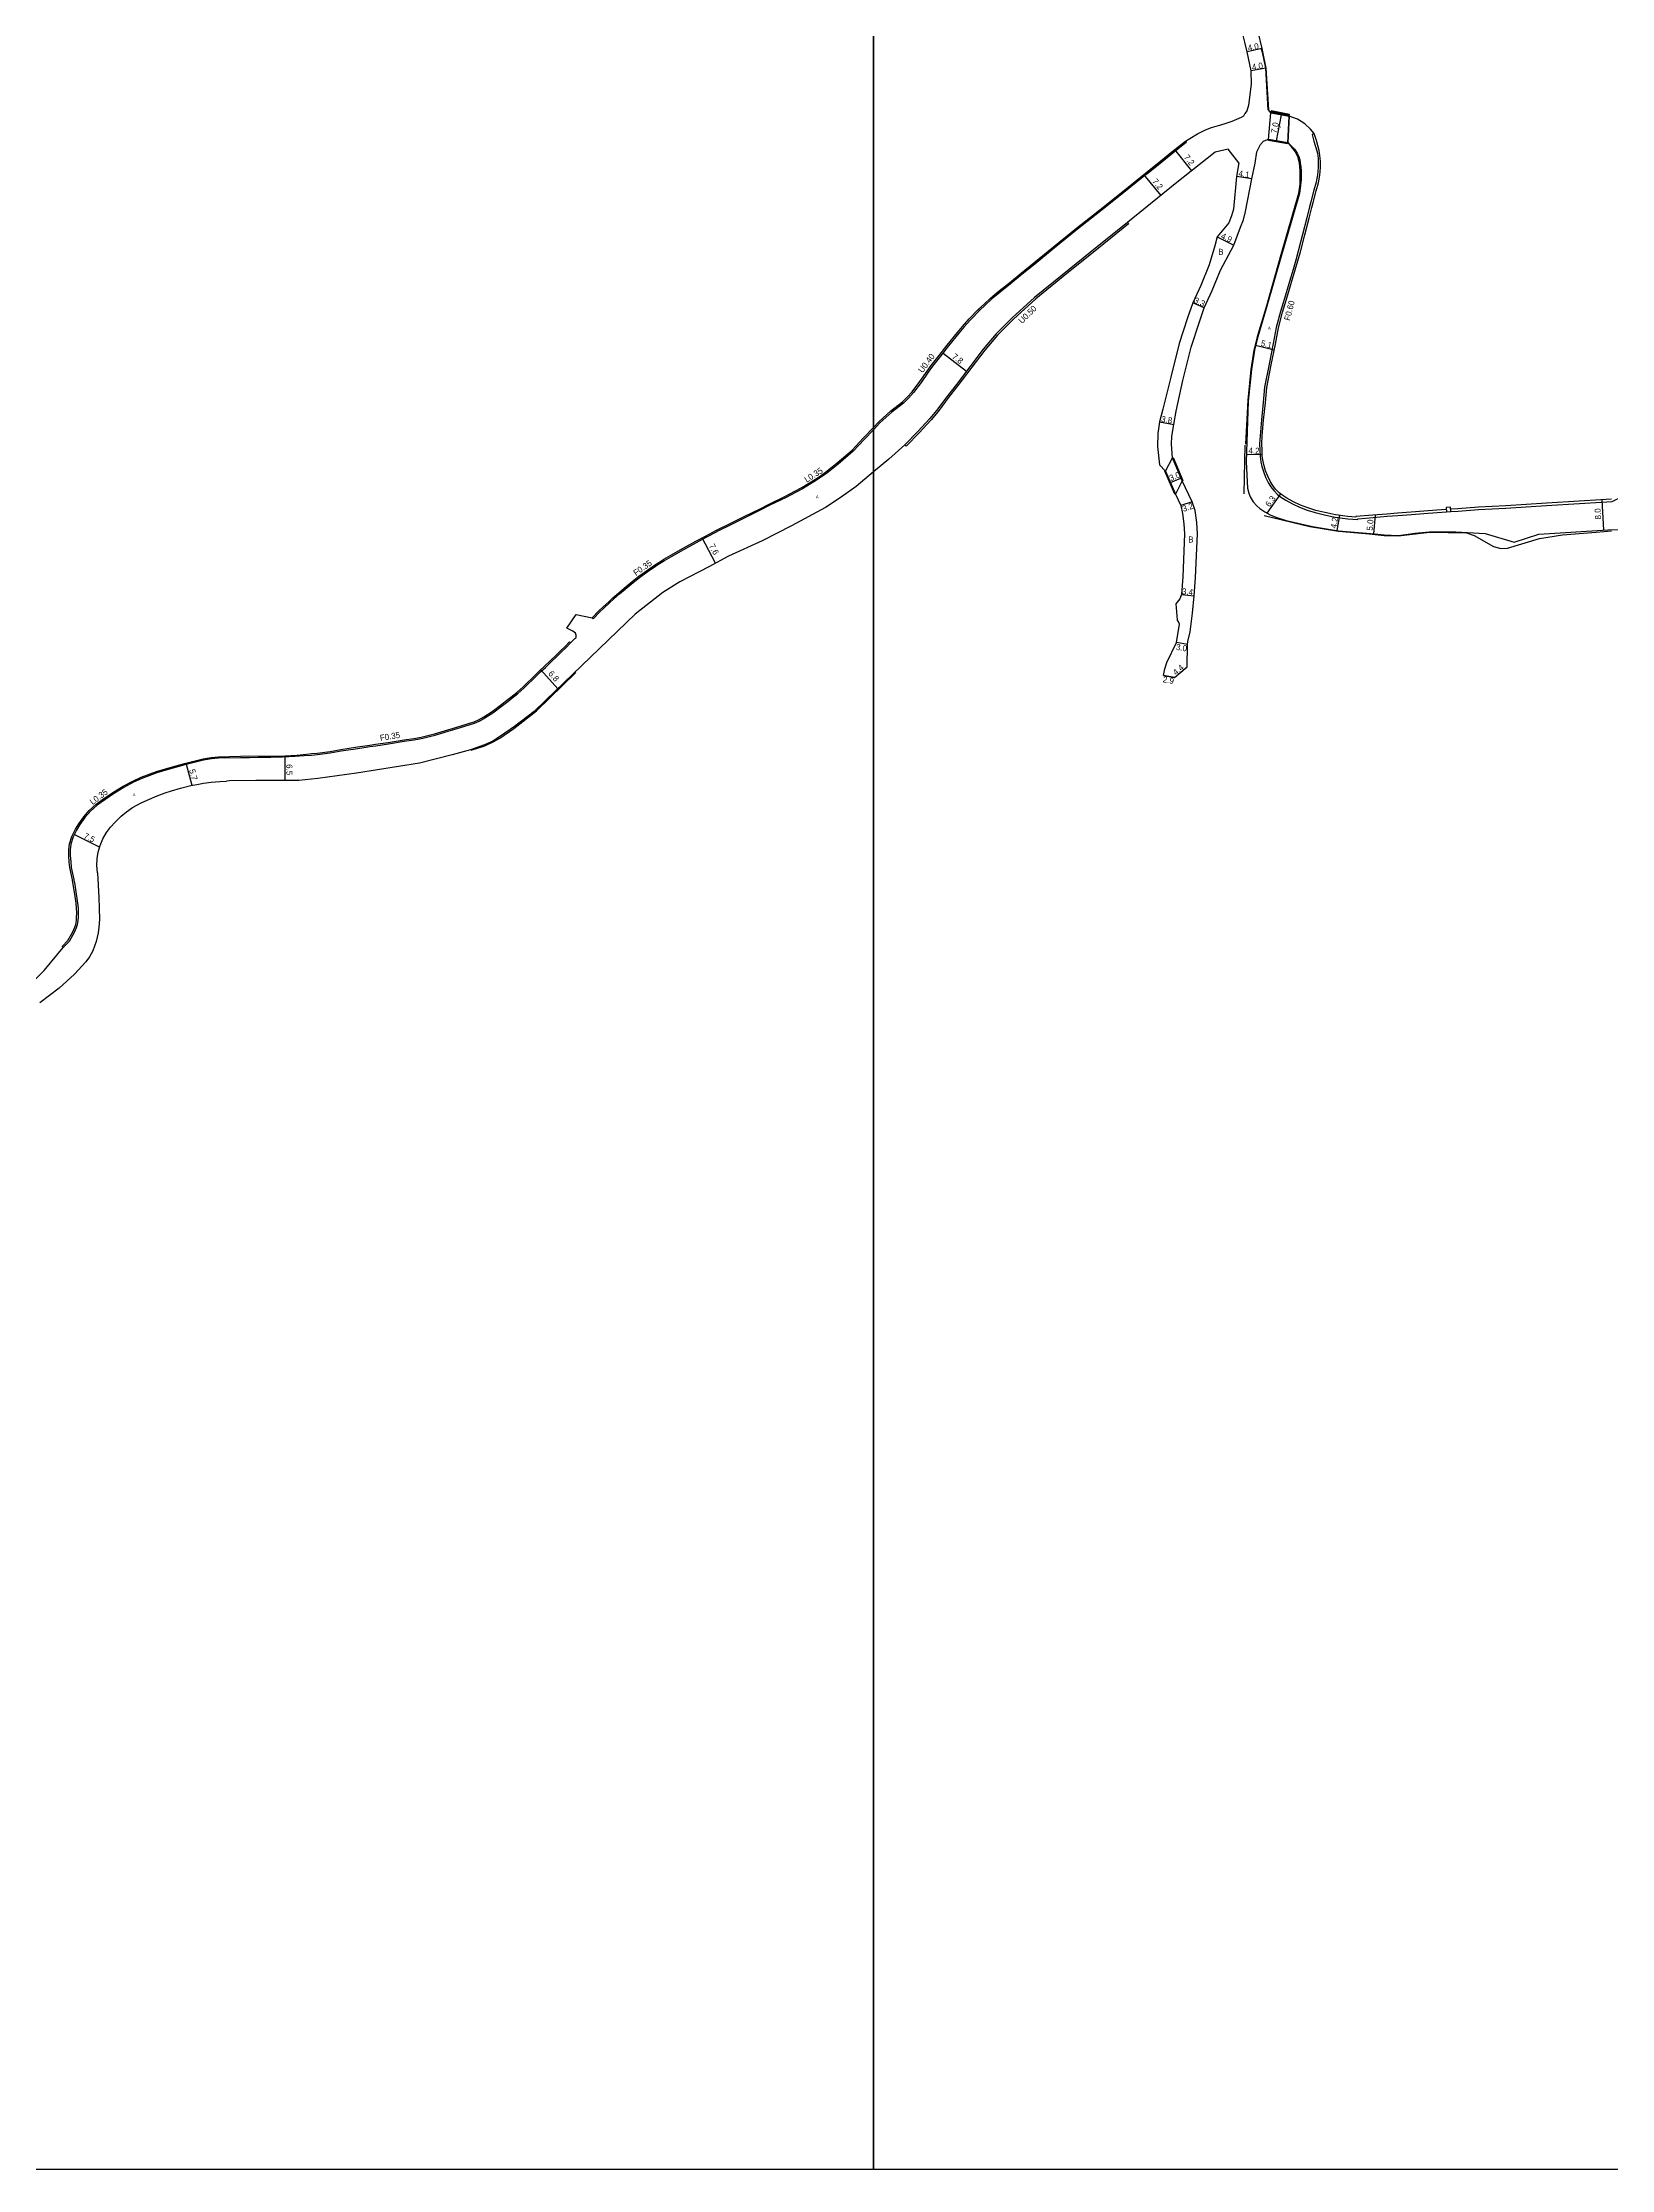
# Model space of a CAD drawing. Header units: metres. Extents: x -24000 to -20000, y -114000 to -111000.
# Drawn here: x -21020 to -20605, y -114000 to -113438 of the extents above; entities that cross this region are included whole.
import ezdxf

# ---------------------------------------------------------------- set-up
doc = ezdxf.new("R2010")
doc.units = ezdxf.units.M
doc.header["$LTSCALE"] = 2.5
for name, color, linetype in [('側溝・桝', 7, 'Continuous'), ('図郭', 7, 'Continuous'), ('幅員', 7, 'Continuous'), ('歩道・分離帯・安全施設', 7, 'Continuous'), ('舗装', 7, 'Continuous'), ('道路', 7, 'Continuous')]:
    doc.layers.add(name, color=color, linetype=linetype)
doc.styles.get("Standard").update_dxf_attribs({"font": ''})
doc.styles.add('YOKO_DECO', font='')
doc.styles.get('Standard').set_extended_font_data('@MS PGothic')
doc.styles.get('YOKO_DECO').set_extended_font_data('MS PGothic')

msp = doc.modelspace()

# ---------------------------------------------------------------- linework, layer by layer
at = {"layer": '側溝・桝'}
for points in [[(-20717.53, -113463.67), (-20717.3, -113464.01), (-20720.9, -113466.87), (-20723.82, -113469.22), (-20727.4, -113472.13), (-20728.26, -113472.8), (-20732.41, -113476.14), (-20738.66, -113481.17), (-20746.11, -113487), (-20752.12, -113491.95), (-20757.34, -113496.2), (-20760.69, -113498.91), (-20763.81, -113501.44), (-20766.51, -113503.62), (-20768.76, -113505.51), (-20770.5, -113507.07), (-20771.91, -113508.36)], [(-20683.5, -113461.71), (-20684.09, -113461.98), (-20683.59, -113463.67), (-20682.81, -113466.28), (-20682.68, -113466.86), (-20682.5, -113468.29), (-20682.42, -113469.09), (-20682.43, -113470.66), (-20682.51, -113471.72), (-20682.6, -113472.62), (-20682.99, -113474.55), (-20683.57, -113476.67), (-20684.39, -113479.74), (-20684.73, -113481.06), (-20685.47, -113483.95), (-20686.59, -113488.35), (-20687.74, -113492.79), (-20688.39, -113495.18), (-20689.09, -113497.6), (-20690.07, -113500.84), (-20690.86, -113503.51), (-20691.72, -113506.41), (-20692.44, -113508.77), (-20693.54, -113512.95), (-20694.38, -113517.22), (-20695.45, -113522.69), (-20696.65, -113528.77), (-20697.02, -113532.82), (-20697.47, -113537.43), (-20697.82, -113541.59), (-20697.93, -113543.7), (-20697.91, -113545.43), (-20697.83, -113547.09), (-20697.63, -113548.52), (-20697.36, -113549.7), (-20696.94, -113551.08), (-20696.35, -113552.57), (-20695.59, -113554.1), (-20694.95, -113555.13), (-20694.19, -113556.09), (-20693.19, -113557.1), (-20692.38, -113557.76), (-20691.02, -113558.65), (-20689.28, -113559.59), (-20687.4, -113560.47), (-20685.4, -113561.27)], [(-20732.86, -113485.18), (-20740.86, -113491.61), (-20750.15, -113499.16), (-20757.4, -113505), (-20763.35, -113510.45), (-20767.57, -113514.66), (-20770.96, -113518.67), (-20778.08, -113528.01), (-20780.32, -113530.96), (-20783.3, -113534.89), (-20785.08, -113537.04), (-20788.27, -113540.5), (-20791.72, -113543.97)], [(-20772.2, -113508.11), (-20771.91, -113508.36), (-20774.32, -113510.91), (-20776.11, -113512.92), (-20777.46, -113514.49), (-20780.12, -113517.82), (-20782.24, -113520.57), (-20784.37, -113523.23), (-20785.49, -113524.77), (-20787.41, -113527.48), (-20789.42, -113530.2), (-20790.75, -113531.68), (-20792.01, -113532.94), (-20795.11, -113535.35), (-20798.28, -113538.19), (-20800, -113540.01)], [(-20800, -113540.01), (-20802.38, -113542.53), (-20805.32, -113545.7), (-20809.34, -113549.1), (-20810.67, -113550.14), (-20812.44, -113551.57), (-20813.47, -113552.32), (-20815.08, -113553.34), (-20818.71, -113555.6), (-20820.56, -113556.61), (-20823.07, -113557.9), (-20827.54, -113560.08), (-20829.76, -113561.21), (-20833.96, -113563.28), (-20837.54, -113565.05), (-20841.3, -113566.91), (-20841.46, -113566.59)], [(-20647.4, -113561.64), (-20645.5, -113561.52), (-20640.05, -113561.11), (-20632.85, -113560.72), (-20622.08, -113560.06), (-20616.28, -113559.7), (-20604.8, -113558.99), (-20598.73, -113556.09), (-20596.65, -113555.06), (-20592.92, -113555.76), (-20587.51, -113556.77), (-20582.87, -113557.91), (-20577.53, -113559.35), (-20572.87, -113560.59), (-20561.9, -113563.69), (-20557.84, -113564.87), (-20554.98, -113565.7)], [(-20685.4, -113561.27), (-20683.23, -113561.91), (-20680.79, -113562.52), (-20678.84, -113562.91), (-20678.01, -113563.08), (-20677.18, -113563.24), (-20675.99, -113563.38), (-20674.66, -113563.54), (-20671.97, -113563.72), (-20671.95, -113563.52), (-20667.96, -113563.23), (-20664.24, -113562.9), (-20661.41, -113562.66), (-20657.8, -113562.39), (-20654.5, -113562.15), (-20651.04, -113561.86), (-20648.56, -113561.71)], [(-20874.34, -113589.76), (-20874.08, -113590.02), (-20872.29, -113588.17), (-20871.15, -113587.1), (-20869.71, -113585.76), (-20868.6, -113584.74), (-20867.09, -113583.43), (-20865.61, -113582.14), (-20863.49, -113580.41), (-20861.82, -113579.05), (-20859.79, -113577.61), (-20857.62, -113576.08), (-20856.55, -113575.41), (-20855.23, -113574.54), (-20853.38, -113573.49), (-20850.11, -113571.67), (-20846.8, -113569.79), (-20844.23, -113568.43), (-20841.3, -113566.91)], [(-20971.6, -113626.79), (-20967.29, -113626.67), (-20964.91, -113626.65), (-20962.61, -113626.62), (-20959.27, -113626.59), (-20956.16, -113626.51), (-20952.81, -113626.36), (-20950.48, -113626.18), (-20948.48, -113626.01), (-20946.96, -113625.86), (-20943.54, -113625.43), (-20940.68, -113624.94), (-20936.28, -113624.26), (-20933.06, -113623.78), (-20931.52, -113623.55), (-20928.19, -113623.05), (-20923.98, -113622.39), (-20921.39, -113622.02), (-20919.93, -113621.77), (-20919.07, -113621.59), (-20917.31, -113621.12), (-20915.87, -113620.74), (-20913.23, -113620), (-20909.98, -113619.02), (-20906.87, -113618.05), (-20905.41, -113617.57), (-20904.2, -113617.04), (-20902.74, -113616.22), (-20900.58, -113614.83), (-20898.01, -113612.91), (-20896.61, -113611.85), (-20895.56, -113611.02), (-20893.99, -113609.77), (-20892.33, -113608.22), (-20889.04, -113605.06), (-20887.97, -113604), (-20886.69, -113602.84), (-20885.21, -113601.39), (-20883.6, -113599.84), (-20882.43, -113598.71), (-20881.24, -113597.59), (-20880.02, -113596.33)], [(-20971.63, -113626.42), (-20971.6, -113626.79), (-20973.07, -113626.84), (-20974.96, -113627.04), (-20977.08, -113627.4), (-20979.87, -113628.08), (-20981.97, -113628.65), (-20986.41, -113629.87), (-20989.36, -113630.72), (-20993.34, -113632.21), (-20995.58, -113633.23), (-20998.11, -113634.62), (-21000.81, -113636.25), (-21003.17, -113637.85), (-21005.17, -113639.27), (-21006.96, -113640.9), (-21008.4, -113642.56), (-21009.72, -113644.38), (-21010.59, -113645.84), (-21011.51, -113647.68), (-21012.12, -113649.59), (-21012.3, -113651.11), (-21012.27, -113652.62), (-21012.15, -113654.27), (-21012, -113655.71), (-21011.33, -113658.91), (-21011.3, -113659.06), (-21011.09, -113660.22), (-21010.76, -113662.21), (-21010.43, -113664.55), (-21010.35, -113665.18), (-21010.2, -113666.5), (-21010.16, -113667.71), (-21010.2, -113668.99), (-21010.26, -113669.77), (-21010.42, -113670.88), (-21010.67, -113671.68), (-21011.24, -113672.98), (-21012.6, -113675.29), (-21014.11, -113676.88)]]:
    msp.add_lwpolyline(points, dxfattribs=at)
msp.add_lwpolyline([(-20648.56, -113561.71), (-20647.4, -113561.64), (-20647.47, -113560.48), (-20648.63, -113560.55)], close=True, dxfattribs=at)
at = {"layer": '図郭'}
for points in [[(-21600, -113400), (-20800, -113400), (-20800, -114000), (-21600, -114000)], [(-20800, -113400), (-20000, -113400), (-20000, -114000), (-20800, -114000)]]:
    msp.add_lwpolyline(points, close=True, dxfattribs=at)
at = {"layer": '幅員'}
for points in [[(-20697.35, -113439.24), (-20701.26, -113440.06)], [(-20696.25, -113444.37), (-20700.18, -113445.15)], [(-20693.48, -113463.63), (-20692.15, -113456.72)], [(-20715.87, -113471.52), (-20720.34, -113465.91)], [(-20723.98, -113478.03), (-20728.51, -113472.49)], [(-20699.99, -113473.63), (-20704.05, -113473.05)], [(-20709.13, -113489), (-20704.75, -113491.2)], [(-20712.55, -113507.77), (-20715.56, -113506.41)], [(-20781.61, -113519.75), (-20775.39, -113524.48)], [(-20694.11, -113518.99), (-20699.02, -113517.73)], [(-20724.37, -113537.96), (-20720.62, -113538.6)], [(-20697.24, -113546.65), (-20701.43, -113546.52)], [(-20721.49, -113553.95), (-20718.73, -113552.78)], [(-20715.76, -113559.07), (-20718.8, -113560.08)], [(-20692.38, -113556.97), (-20695.99, -113562.05)], [(-20607.53, -113558.55), (-20607.06, -113566.57)], [(-20676.8, -113562.67), (-20677.49, -113566.68)], [(-20667.43, -113562.57), (-20667.85, -113567.54)], [(-20841.74, -113575.29), (-20845.28, -113568.57)], [(-20718.61, -113583.57), (-20715.22, -113583.91)], [(-20716.97, -113596.75), (-20719.93, -113596.27)], [(-20883.38, -113608.47), (-20887.94, -113603.45)], [(-20720.45, -113605.49), (-20717.04, -113602.71)], [(-20720.45, -113605.49), (-20723.31, -113604.99)], [(-20955.55, -113626.26), (-20955.58, -113632.76)], [(-20980.06, -113634.03), (-20981.54, -113628.53)], [(-21004.52, -113650.39), (-21011.2, -113647.05)]]:
    msp.add_lwpolyline(points, dxfattribs=at)
at = {"layer": '歩道・分離帯・安全施設'}
for points in [[(-20697.49, -113439.28), (-20697.3, -113440.13), (-20696.4, -113444.39), (-20695.76, -113455.46)], [(-20690.06, -113456.91), (-20694.93, -113455.96)], [(-20690.42, -113464.12), (-20688.51, -113466.49), (-20687.94, -113467.68), (-20687.5, -113469.37), (-20687.27, -113471.57), (-20687.32, -113475.1), (-20687.63, -113477.51), (-20692.33, -113493.8), (-20696.27, -113507.86), (-20698.6, -113515.47), (-20699.48, -113518.96), (-20700.28, -113524.08), (-20701.09, -113532.23), (-20701.69, -113543.81)], [(-20695.63, -113463.33), (-20690.59, -113464.26)], [(-20701.88, -113544.06), (-20702.15, -113556.91)], [(-20696.74, -113562.69), (-20684.63, -113565.63), (-20677.1, -113566.82), (-20668.96, -113567.57), (-20665.04, -113567.94), (-20661.2, -113568.07), (-20653.07, -113567.08), (-20643.3, -113567.24), (-20641.24, -113567.97), (-20636.14, -113570.84), (-20634.2, -113571.37), (-20632.44, -113571.33), (-20623.99, -113568.79), (-20617.9, -113567.83), (-20608.95, -113567.1), (-20604.9, -113566.71)], [(-20906.33, -113624.77), (-20902.67, -113623.55), (-20900.31, -113622.48), (-20898.78, -113621.54), (-20895.03, -113618.97), (-20889.05, -113614.35), (-20878.68, -113604.15)]]:
    msp.add_lwpolyline(points, dxfattribs=at)
at = {"layer": '舗装'}
for points in [[(-20695.57, -113463.26), (-20694.97, -113456.18)], [(-20690.52, -113464.16), (-20690.1, -113457.11)]]:
    msp.add_lwpolyline(points, dxfattribs=at)
at = {"layer": '道路'}
for points in [[(-20701.82, -113456.47), (-20701.33, -113455.87), (-20700.75, -113454.17), (-20700.12, -113448.65), (-20700.18, -113445.15), (-20701.26, -113440.06), (-20701.85, -113437.49), (-20703.12, -113432.28), (-20704.62, -113426.1), (-20704.98, -113419.77), (-20704.62, -113411.53), (-20704.2, -113402.8), (-20704.4, -113400)], [(-20700.31, -113400), (-20700.11, -113402.76), (-20700.54, -113411.57), (-20700.38, -113419.65), (-20700.15, -113426.77), (-20699.14, -113431.35), (-20697.94, -113436.64), (-20697.77, -113437.38), (-20697.35, -113439.24)], [(-20697.35, -113439.24), (-20697.15, -113440.1), (-20696.25, -113444.37), (-20695.61, -113455.46)], [(-20770.76, -113506.77), (-20769.03, -113505.21), (-20766.77, -113503.31), (-20764.06, -113501.13), (-20760.94, -113498.59), (-20757.6, -113495.89), (-20752.38, -113491.64), (-20746.36, -113486.68), (-20738.91, -113480.85), (-20732.66, -113475.83), (-20728.51, -113472.49), (-20727.65, -113471.82), (-20724.07, -113468.91), (-20721.15, -113466.56), (-20717.53, -113463.67), (-20716.34, -113462.98), (-20714.32, -113461.79), (-20712.37, -113460.84), (-20710.89, -113460.21), (-20709.76, -113459.86), (-20708.48, -113459.51), (-20706.5, -113458.89), (-20705.16, -113458.43), (-20702.75, -113457.39), (-20702.08, -113457.02), (-20701.82, -113456.47)], [(-20604.95, -113558.39), (-20616.32, -113559.09), (-20622.12, -113559.45), (-20632.89, -113560.11), (-20640.09, -113560.5), (-20645.54, -113560.92), (-20647.43, -113561.03), (-20647.47, -113560.48), (-20648.63, -113560.55), (-20648.6, -113561.1), (-20651.08, -113561.25), (-20654.55, -113561.54), (-20657.85, -113561.78), (-20661.46, -113562.06), (-20664.29, -113562.29), (-20668.01, -113562.62), (-20672.51, -113562.95), (-20672.53, -113563.11), (-20674.6, -113562.93), (-20675.91, -113562.77), (-20677.09, -113562.63), (-20677.89, -113562.49), (-20678.71, -113562.31), (-20680.66, -113561.93), (-20683.07, -113561.32), (-20685.2, -113560.69), (-20687.16, -113559.91), (-20689.01, -113559.05), (-20690.71, -113558.13), (-20692.02, -113557.26), (-20692.78, -113556.65), (-20693.74, -113555.68), (-20694.45, -113554.77), (-20695.06, -113553.81), (-20695.79, -113552.32), (-20696.36, -113550.88), (-20696.77, -113549.54), (-20697.03, -113548.41), (-20697.22, -113547.03), (-20697.3, -113545.42), (-20697.32, -113543.72), (-20697.22, -113541.63), (-20696.87, -113537.49), (-20696.41, -113532.88), (-20696.05, -113528.86), (-20694.86, -113522.81), (-20693.78, -113517.34), (-20692.94, -113513.09), (-20691.85, -113508.93), (-20691.14, -113506.59), (-20690.28, -113503.68), (-20689.48, -113501.01), (-20688.5, -113497.77), (-20687.8, -113495.35), (-20687.16, -113492.95), (-20686, -113488.51), (-20684.88, -113484.1), (-20684.14, -113481.21), (-20683.8, -113479.9), (-20682.98, -113476.83), (-20682.4, -113474.69), (-20682, -113472.7), (-20681.9, -113471.77), (-20681.82, -113470.69), (-20681.81, -113469.06), (-20681.9, -113468.22), (-20682.08, -113466.76), (-20682.21, -113466.15), (-20682.93, -113463.52), (-20683.5, -113461.71), (-20684.53, -113460.54), (-20685.96, -113459.16), (-20687.9, -113457.88), (-20690.1, -113457.11), (-20694.97, -113456.18), (-20695.61, -113455.46)], [(-20717.04, -113602.71), (-20716.97, -113596.75), (-20716.9, -113595.96), (-20716.32, -113593.45), (-20715.67, -113588.53), (-20715.22, -113583.91), (-20714.85, -113579.07), (-20714.35, -113567.49), (-20714.53, -113564.51), (-20714.99, -113561.39), (-20715.76, -113559.07), (-20718.4, -113553.54), (-20720.98, -113547.46), (-20721.21, -113543.79), (-20721.14, -113541.72), (-20720.62, -113538.6), (-20719.97, -113535.1), (-20718.21, -113526.96), (-20716.02, -113518.14), (-20713.84, -113511.51), (-20712.55, -113507.77), (-20710.48, -113503.19), (-20708.25, -113497.78), (-20704.75, -113491.2), (-20703.01, -113486.48), (-20702.23, -113484.52), (-20701.63, -113482.32), (-20699.99, -113473.63), (-20699.1, -113469.48), (-20698.65, -113466.56), (-20697.69, -113464.58), (-20696.9, -113463.72), (-20695.88, -113463.27)], [(-20695.88, -113463.27), (-20695.57, -113463.26), (-20690.52, -113464.16), (-20689.39, -113465.08), (-20688.7, -113465.86), (-20688.01, -113466.92), (-20687.6, -113467.8), (-20687.34, -113468.64), (-20687.18, -113469.4), (-20687.04, -113470.47), (-20686.99, -113471.61), (-20686.96, -113472.94), (-20686.96, -113473.8), (-20687.09, -113475.33), (-20687.43, -113477.55), (-20692.18, -113493.83), (-20696.18, -113507.93), (-20698.44, -113515.48), (-20699.33, -113518.94), (-20700.1, -113524.06), (-20700.99, -113532.44), (-20701.49, -113548.51), (-20701.11, -113555.45), (-20700.81, -113556.81), (-20700.43, -113557.72), (-20699.64, -113559.03), (-20698.69, -113560.09), (-20697.87, -113560.81), (-20696.56, -113561.74), (-20695.18, -113562.5), (-20693.69, -113563.11), (-20690.92, -113564.01), (-20683.93, -113565.58), (-20677.05, -113566.76), (-20667.55, -113567.57), (-20665.03, -113567.79), (-20661.3, -113567.93), (-20659.29, -113567.7), (-20656.87, -113567.38), (-20653.06, -113567.01), (-20646.09, -113566.97), (-20638.29, -113567.47), (-20630.66, -113569.72), (-20624.18, -113567.59), (-20605.88, -113566.5)], [(-20706.29, -113465.86), (-20709.72, -113466.59), (-20720.23, -113475.01), (-20732.86, -113485.18), (-20732.56, -113485.55), (-20740.56, -113491.99), (-20749.85, -113499.53), (-20757.09, -113505.36), (-20763.02, -113510.8), (-20767.22, -113514.98), (-20770.59, -113518.97), (-20777.7, -113528.3), (-20779.94, -113531.25), (-20782.92, -113535.19), (-20784.72, -113537.36), (-20787.92, -113540.83), (-20791.39, -113544.32), (-20791.72, -113543.97), (-20795.9, -113547.75), (-20800, -113551.16)], [(-20703.4, -113469.42), (-20704.05, -113473.05), (-20704.87, -113481.65), (-20705.36, -113483.47), (-20706.1, -113485.32), (-20709.13, -113489), (-20709.81, -113491.37)], [(-20703.4, -113469.42), (-20706.29, -113465.86)], [(-20709.81, -113491.37), (-20711.26, -113496.41), (-20713.51, -113501.89), (-20715.56, -113506.41), (-20716.96, -113510.45), (-20719.19, -113517.23), (-20721.4, -113526.13), (-20723.5, -113534.54), (-20724.37, -113537.96), (-20724.85, -113541.04), (-20724.89, -113544.46), (-20724.37, -113549.31), (-20722.77, -113550.92), (-20720.2, -113557), (-20718.8, -113560.08), (-20718.31, -113562.18), (-20717.92, -113564.85), (-20717.76, -113567.52), (-20718.25, -113578.87), (-20718.61, -113583.57), (-20719.02, -113584.7), (-20720.11, -113586.01), (-20719.75, -113590.29)], [(-20800, -113539.43), (-20798.56, -113537.91), (-20795.37, -113535.04), (-20792.28, -113532.64), (-20791.04, -113531.4), (-20789.73, -113529.95), (-20787.77, -113527.29), (-20785.79, -113524.51), (-20784.71, -113523.03), (-20782.59, -113520.37), (-20780.47, -113517.61), (-20777.81, -113514.29), (-20776.46, -113512.72), (-20774.67, -113510.71), (-20772.2, -113508.11), (-20770.76, -113506.77)], [(-20874.34, -113589.76), (-20872.54, -113587.92), (-20871.4, -113586.83), (-20869.95, -113585.49), (-20868.84, -113584.47), (-20867.32, -113583.16), (-20865.84, -113581.87), (-20863.72, -113580.13), (-20862.04, -113578.76), (-20860.01, -113577.31), (-20857.82, -113575.78), (-20856.74, -113575.1), (-20855.42, -113574.23), (-20853.56, -113573.17), (-20850.28, -113571.35), (-20846.98, -113569.47), (-20844.4, -113568.11), (-20841.46, -113566.59), (-20837.7, -113564.72), (-20834.12, -113562.95), (-20829.92, -113560.89), (-20827.7, -113559.76), (-20823.23, -113557.57), (-20820.73, -113556.29), (-20818.89, -113555.29), (-20815.27, -113553.04), (-20813.7, -113551.99), (-20812.68, -113551.25), (-20810.92, -113549.83), (-20809.59, -113548.79), (-20805.6, -113545.41), (-20802.67, -113542.25), (-20800, -113539.43)], [(-20800, -113551.16), (-20804.6, -113554.99), (-20808.75, -113557.99), (-20812.64, -113560.54), (-20821.67, -113565.41), (-20829.41, -113569.35), (-20838.26, -113573.42), (-20843.51, -113576.24), (-20851.18, -113580.24), (-20855.66, -113583.07), (-20862.96, -113588.73), (-20886.54, -113611.52), (-20889.64, -113614.47), (-20894.84, -113618.49), (-20898.53, -113621.06), (-20900.62, -113622.37), (-20902.75, -113623.34), (-20906.5, -113624.61), (-20911.32, -113625.98), (-20919.96, -113628.17), (-20936.58, -113630.78), (-20946.87, -113632.24), (-20951.84, -113632.74)], [(-20605.88, -113566.5), (-20602.54, -113566.4), (-20599.08, -113566.27), (-20596.86, -113566.34), (-20594.03, -113566.54), (-20586.55, -113567.18), (-20583.19, -113567.5), (-20580.48, -113567.85), (-20577.53, -113568.36), (-20569.48, -113570.67), (-20564.84, -113571.83), (-20559.65, -113572.46), (-20557.5, -113572.65), (-20548.02, -113575.05)], [(-20949.01, -113625.67), (-20948.52, -113625.63), (-20947.01, -113625.48), (-20943.6, -113625.06), (-20940.74, -113624.57), (-20936.34, -113623.89), (-20933.11, -113623.4), (-20931.58, -113623.17), (-20928.25, -113622.68), (-20924.04, -113622.01), (-20921.44, -113621.65), (-20920, -113621.4), (-20919.16, -113621.22), (-20917.4, -113620.75), (-20915.97, -113620.37), (-20913.34, -113619.63), (-20910.09, -113618.66), (-20906.99, -113617.69), (-20905.54, -113617.21), (-20904.37, -113616.7), (-20902.94, -113615.9), (-20900.8, -113614.52), (-20898.24, -113612.61), (-20896.85, -113611.55), (-20895.8, -113610.73), (-20894.24, -113609.48), (-20892.59, -113607.94), (-20889.3, -113604.79), (-20888.23, -113603.72), (-20886.95, -113602.56), (-20885.47, -113601.12), (-20883.86, -113599.57), (-20882.69, -113598.44), (-20881.51, -113597.32), (-20880.3, -113596.07), (-20880.02, -113596.33), (-20878.91, -113595.2), (-20878.69, -113594.99), (-20878.6, -113594.84), (-20878.54, -113594.66), (-20878.53, -113594.55), (-20878.52, -113594.45), (-20878.53, -113594.3), (-20878.61, -113594.08), (-20878.78, -113593.83), (-20879.07, -113593.54), (-20879.48, -113593.26), (-20880.13, -113592.87), (-20881.05, -113592.51)], [(-20881.05, -113592.51), (-20878.52, -113588.87)], [(-20878.52, -113588.87), (-20874.34, -113589.76)], [(-20723.31, -113604.99), (-20723.01, -113603.21), (-20722.43, -113601.56), (-20719.93, -113596.27), (-20719.07, -113591.44), (-20719.42, -113590.59), (-20719.75, -113590.29)], [(-20723.31, -113604.99), (-20720.45, -113605.49), (-20717.04, -113602.71)], [(-21011.7, -113658.98), (-21012.38, -113655.77), (-21012.53, -113654.3), (-21012.65, -113652.63), (-21012.68, -113651.09), (-21012.49, -113649.51), (-21011.87, -113647.54), (-21010.92, -113645.66), (-21010.04, -113644.17), (-21008.69, -113642.32), (-21007.23, -113640.64), (-21005.41, -113638.98), (-21003.39, -113637.54), (-21001.01, -113635.93), (-20998.3, -113634.29), (-20995.75, -113632.89), (-20993.49, -113631.86), (-20989.48, -113630.36), (-20986.51, -113629.51), (-20982.07, -113628.29), (-20979.96, -113627.71), (-20977.16, -113627.03), (-20975.01, -113626.66), (-20973.1, -113626.46), (-20967.3, -113626.29)], [(-20967.3, -113626.29), (-20955.55, -113626.26), (-20952.35, -113626.06), (-20949.01, -113625.67)], [(-20962.4, -113632.73), (-20963.2, -113632.72), (-20970.15, -113632.88), (-20970.99, -113632.93)], [(-20951.84, -113632.74), (-20955.39, -113632.76), (-20962.4, -113632.73)], [(-21005.09, -113657.2), (-21005.23, -113655.19), (-21005.13, -113653.38), (-21004.87, -113651.67), (-21004.39, -113649.94), (-21003.67, -113648.19), (-21002.69, -113646.52), (-21001.6, -113645.05), (-21000.38, -113643.73), (-20998.77, -113642.22), (-20997.41, -113641.06), (-20995.79, -113639.92), (-20993.51, -113638.67), (-20991.35, -113637.65), (-20989.34, -113636.8), (-20987.15, -113636.02), (-20985.53, -113635.48), (-20983.09, -113634.82), (-20980.44, -113634.11), (-20978.78, -113633.77), (-20977.03, -113633.44), (-20975.03, -113633.21), (-20972.71, -113633), (-20970.99, -113632.93)], [(-21025.47, -113689.38), (-21019.14, -113683.01), (-21014.11, -113676.88), (-21014.38, -113676.61), (-21012.91, -113675.06), (-21011.57, -113672.8), (-21011.02, -113671.54), (-21010.79, -113670.8), (-21010.64, -113669.73), (-21010.58, -113668.97), (-21010.54, -113667.71), (-21010.58, -113666.53), (-21010.72, -113665.22), (-21010.8, -113664.6), (-21011.13, -113662.27), (-21011.46, -113660.29), (-21011.68, -113659.13), (-21011.7, -113658.98)], [(-21005.09, -113657.2), (-21004.74, -113663.71), (-21004.62, -113666.5), (-21004.54, -113669.52), (-21004.7, -113671.51), (-21004.93, -113672.99), (-21005.44, -113675.32), (-21005.83, -113676.55), (-21006.33, -113677.79), (-21007.16, -113679.37), (-21008.11, -113680.7), (-21011.13, -113683.95), (-21015.19, -113687.7), (-21020.29, -113691.5)]]:
    msp.add_lwpolyline(points, dxfattribs=at)
for points in [[(-20694.97, -113456.18), (-20690.1, -113457.11), (-20690.52, -113464.16), (-20695.57, -113463.26)], [(-20690.01, -113456.65), (-20694.88, -113455.71), (-20694.97, -113456.18), (-20690.1, -113457.11)], [(-20695.57, -113463.26), (-20690.52, -113464.16), (-20690.57, -113464.42), (-20695.62, -113463.51)], [(-20722.77, -113550.92), (-20720.98, -113547.46), (-20718.4, -113553.54), (-20720.2, -113557)], [(-20718.22, -113553.46), (-20718.4, -113553.54), (-20720.98, -113547.46), (-20720.79, -113547.38)], [(-20722.77, -113550.92), (-20720.2, -113557), (-20720.38, -113557.07), (-20722.96, -113551)]]:
    msp.add_lwpolyline(points, close=True, dxfattribs=at)

# ---------------------------------------------------------------- texts
at = {"layer": '側溝・桝'}
for s, rotation, p in [('U0.50', 44.3386, (-20760.73, -113512.06)), ('F0.60', 75.7117, (-20689.95, -113511.28)), ('U0.40', 53, (-20787.04, -113525.11)), ('L0.35', 32.1627, (-20817.63, -113554.03)), ('F0.35', 35.019, (-20862.75, -113578.71)), ('F0.35', 9.2206, (-20930.29, -113622.31)), ('L0.35', 36.7702, (-21006.37, -113639.27))]:
    msp.add_text(s, height=1.6, rotation=rotation, dxfattribs=at).set_placement(p)
at = {"layer": '幅員'}
for s, rotation, p in [('4.0', 11.8179, (-20700.89, -113439.88)), ('4.0', 11.114, (-20699.8, -113444.97)), ('7.0', 79, (-20693.4, -113461.76)), ('7.2', 309, (-20718.08, -113468.04)), ('7.2', 309, (-20726.42, -113474.41)), ('4.1', 351.8537, (-20703.59, -113473.01)), ('4.9', 333.3071, (-20708.33, -113489.29)), ('3.3', 335.6476, (-20715.47, -113506.34)), ('7.8', 323, (-20779.39, -113520.98)), ('5.1', 346, (-20697.75, -113517.82)), ('3.8', 350.3717, (-20724.05, -113537.91)), ('4.2', 358, (-20700.89, -113546.29)), ('3.0', 22.9415, (-20721.4, -113553.64)), ('3.2', 18.3453, (-20718.05, -113561.73)), ('6.3', 55, (-20695.26, -113560.58)), ('4.2', 80, (-20677.66, -113566.17)), ('5.0', 85, (-20668.07, -113566.71)), ('8.0', 93, (-20607.66, -113563.67)), ('7.6', 298, (-20843.53, -113570.7)), ('3.4', 354.2828, (-20718.5, -113583.48)), ('3.0', 350.8922, (-20720.13, -113598.18)), ('6.8', 312, (-20886.06, -113604.6)), ('4.4', 39.2043, (-20720.05, -113605.03)), ('2.9', 350.0995, (-20723.6, -113606.75)), ('5.7', 285.0666, (-20980.88, -113629.99)), ('6.5', 270, (-20955.14, -113628.43)), ('7.5', 333.4339, (-21008.88, -113647.93))]:
    msp.add_text(s, height=1.6, rotation=rotation, dxfattribs=at).set_placement(p)
at = {"layer": '舗装', "style": 'YOKO_DECO'}
for p in [(-20693, -113460.2, 194.34), (-20695.71, -113513.51, 199.28), (-20815.18, -113558.12, 189.31), (-20995.71, -113636.89, 185.3)]:
    msp.add_text('A', height=0.75, dxfattribs=at).set_placement(p)
at = {"layer": '舗装'}
for p in [(-20708.87, -113493.77), (-20716.79, -113569.83)]:
    msp.add_text('B', height=1.6, dxfattribs=at).set_placement(p)

doc.saveas('drawing.dxf')
